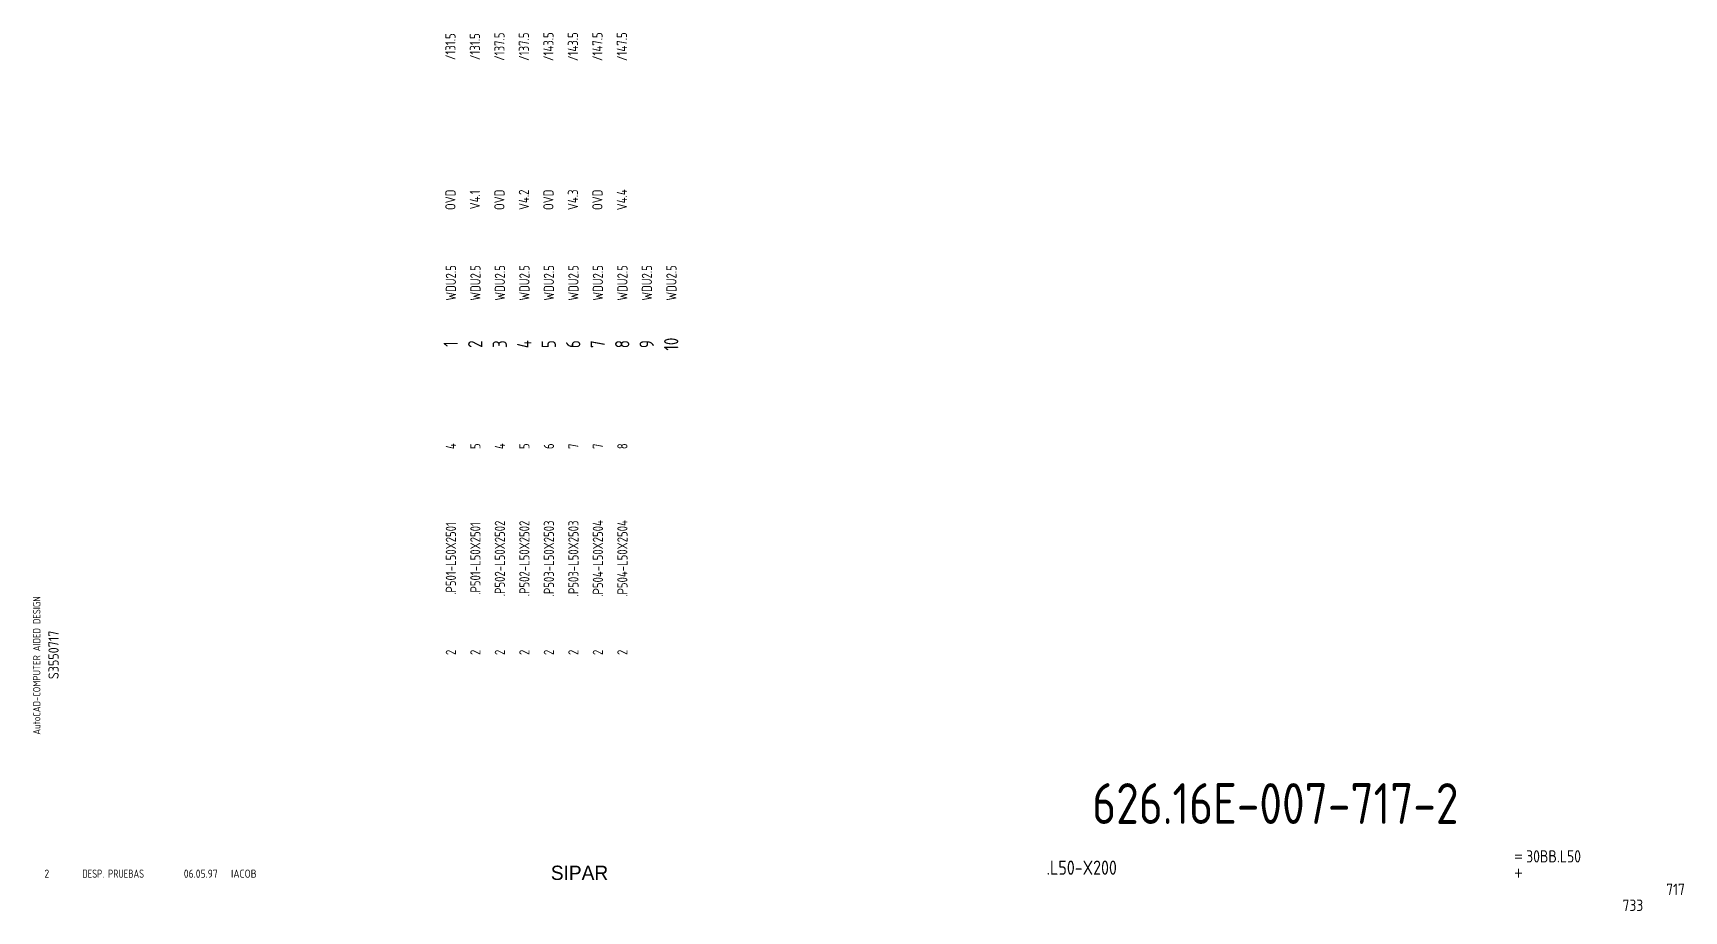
# Model space of a CAD drawing. Extents: x 10 to 414, y 6 to 221.
import ezdxf
from ezdxf.enums import TextEntityAlignment as Align

# ---------------------------------------------------------------- set-up
doc = ezdxf.new("R2010")
doc.units = 0
doc.header["$LTSCALE"] = 5
doc.header["$MEASUREMENT"] = 0
doc.layers.get('0').update_dxf_attribs({"linetype": 'CONTINUOUS'})
doc.layers.add('3', color=3, linetype='CONTINUOUS')
doc.layers.add('CART', color=7, linetype='CONTINUOUS')
doc.styles.add('DIN', font='DIN.shx', dxfattribs={"width": 0.85})
doc.styles.add('N', font='ROMANS', dxfattribs={"width": 0.85, "height": 3})
doc.styles.add('X', font='UNIV.SHX', dxfattribs={"height": 3.5})

# ---------------------------------------------------------------- blocks, each defined once
blk = doc.blocks.new('REV2')
at = {"color": 3, "style": 'DIN'}
for s, width, p in [('2', 0.9, (12.45, 13.79)), ('DESP. PRUEBAS', 0.8, (21.76, 13.79)), ('06.05.97', 0.9, (46.59, 13.79)), ('IACOB', 0.9, (58.16, 13.79))]:
    blk.add_text(s, height=2, dxfattribs=dict(at, width=width)).set_placement(p)

msp = doc.modelspace()

# ---------------------------------------------------------------- block references
at = {"linetype": 'Continuous'}
msp.add_blockref('REV2', (0, 0), dxfattribs=at)

# ---------------------------------------------------------------- texts
at = {"style": 'DIN', "width": 0.8}
for s, p in [('/131.5', (111.88, 217.36)), ('/131.5', (117.88, 217.36)), ('/137.5', (123.88, 217.36)), ('/137.5', (129.88, 217.36)), ('/143.5', (135.88, 217.36)), ('/143.5', (141.88, 217.36)), ('/147.5', (147.88, 217.36)), ('/147.5', (153.88, 217.36)), ('OVD', (111.88, 179.86)), ('OVD', (123.88, 179.86)), ('V4.2', (129.88, 179.86)), ('OVD', (135.88, 179.86)), ('V4.3', (141.88, 179.86)), ('OVD', (147.88, 179.86)), ('V4.4', (153.88, 179.86)), ('V4.1', (117.88, 179.86)), ('WDU2.5', (112, 159.5)), ('WDU2.5', (118, 159.5)), ('WDU2.5', (124, 159.5)), ('WDU2.5', (130, 159.5)), ('WDU2.5', (136, 159.5)), ('WDU2.5', (142, 159.5)), ('WDU2.5', (148, 159.5)), ('WDU2.5', (154, 159.5)), ('WDU2.5', (160, 159.5)), ('WDU2.5', (166, 159.5)), ('4', (112, 119.5)), ('5', (118, 119.5)), ('4', (124, 119.5)), ('5', (130, 119.5)), ('6', (136, 119.5)), ('7', (142, 119.5)), ('7', (148, 119.5)), ('8', (154, 119.5)), ('.P502-L50X2502', (124, 92)), ('.P502-L50X2502', (130, 92)), ('.P503-L50X2503', (136, 92)), ('.P503-L50X2503', (142, 92)), ('.P504-L50X2504', (148, 92)), ('.P504-L50X2504', (154, 92)), ('.P501-L50X2501', (112, 92)), ('.P501-L50X2501', (118, 92)), ('2', (112, 69)), ('2', (118, 69)), ('2', (124, 69)), ('2', (130, 69)), ('2', (136, 69)), ('2', (142, 69)), ('2', (148, 69)), ('2', (154, 69))]:
    msp.add_text(s, height=2.5, rotation=90, dxfattribs=at).set_placement(p, align=Align.MIDDLE)
at = {"color": 6, "style": 'DIN', "width": 0.8}
for s, p in [('10', (165.96, 144.5)), ('1', (111.96, 144.5)), ('2', (117.96, 144.5)), ('3', (123.96, 144.5)), ('4', (129.96, 144.5)), ('5', (135.96, 144.5)), ('6', (141.96, 144.5)), ('7', (147.96, 144.5)), ('8', (153.96, 144.5)), ('9', (159.96, 144.5))]:
    msp.add_text(s, height=3.5, rotation=90, dxfattribs=at).set_placement(p, align=Align.MIDDLE)
at = {"color": 2, "insert": (269.05, 36.97), "char_height": 10, "width": 111.0411, "attachment_point": 1, "style": 'DIN'}
msp.add_mtext('626.16E-007-717-2', dxfattribs=at)
at = {"layer": '3', "color": 2, "style": 'DIN', "width": 0.85}
msp.add_text('.L50-X200', height=3.5, dxfattribs=at).set_placement((266.5, 14.51), align=Align.CENTER)
at = {"layer": 'CART', "color": 1, "style": 'DIN', "width": 0.9}
msp.add_text('AutoCAD-COMPUTER AIDED DESIGN', height=1.8, rotation=90, dxfattribs=at).set_placement((11.47, 48.84))
at = {"layer": 'CART', "color": 3, "style": 'N', "width": 0.85}
for s, p in [('=', (372.24, 17.91)), ('+', (372.24, 13.87))]:
    msp.add_text(s, height=2.5, dxfattribs=at).set_placement(p)
at = {"layer": 'CART', "color": 3, "style": 'DIN', "width": 0.9, "flags": 1}
msp.add_attdef('S3550717', text='', height=2.5, rotation=90, dxfattribs=at).set_placement((15.95, 68.38), align=Align.CENTER)
at = {"layer": 'CART', "color": 3, "style": 'DIN', "width": 0.85}
msp.add_attdef('30BB.L50', text='', height=3, dxfattribs=at).set_placement((375.33, 16.63), align=Align.BOTTOM_LEFT)
at = {"layer": 'CART', "color": 6, "style": 'X', "flags": 1}
msp.add_attdef('SIPAR', text='', height=3.5, dxfattribs=at).set_placement((143.5, 15), align=Align.MIDDLE)
at = {"layer": 'CART', "color": 2, "style": 'DIN', "width": 0.9, "flags": 1}
msp.add_attdef('717', text='', height=2.8, dxfattribs=at).set_placement((414.2, 9.56), align=Align.RIGHT)
at = {"layer": 'CART', "color": 7, "style": 'DIN', "width": 0.9, "flags": 1}
msp.add_attdef('733', (398.93, 5.65), '', height=2.8, dxfattribs=at)

doc.saveas('drawing.dxf')
